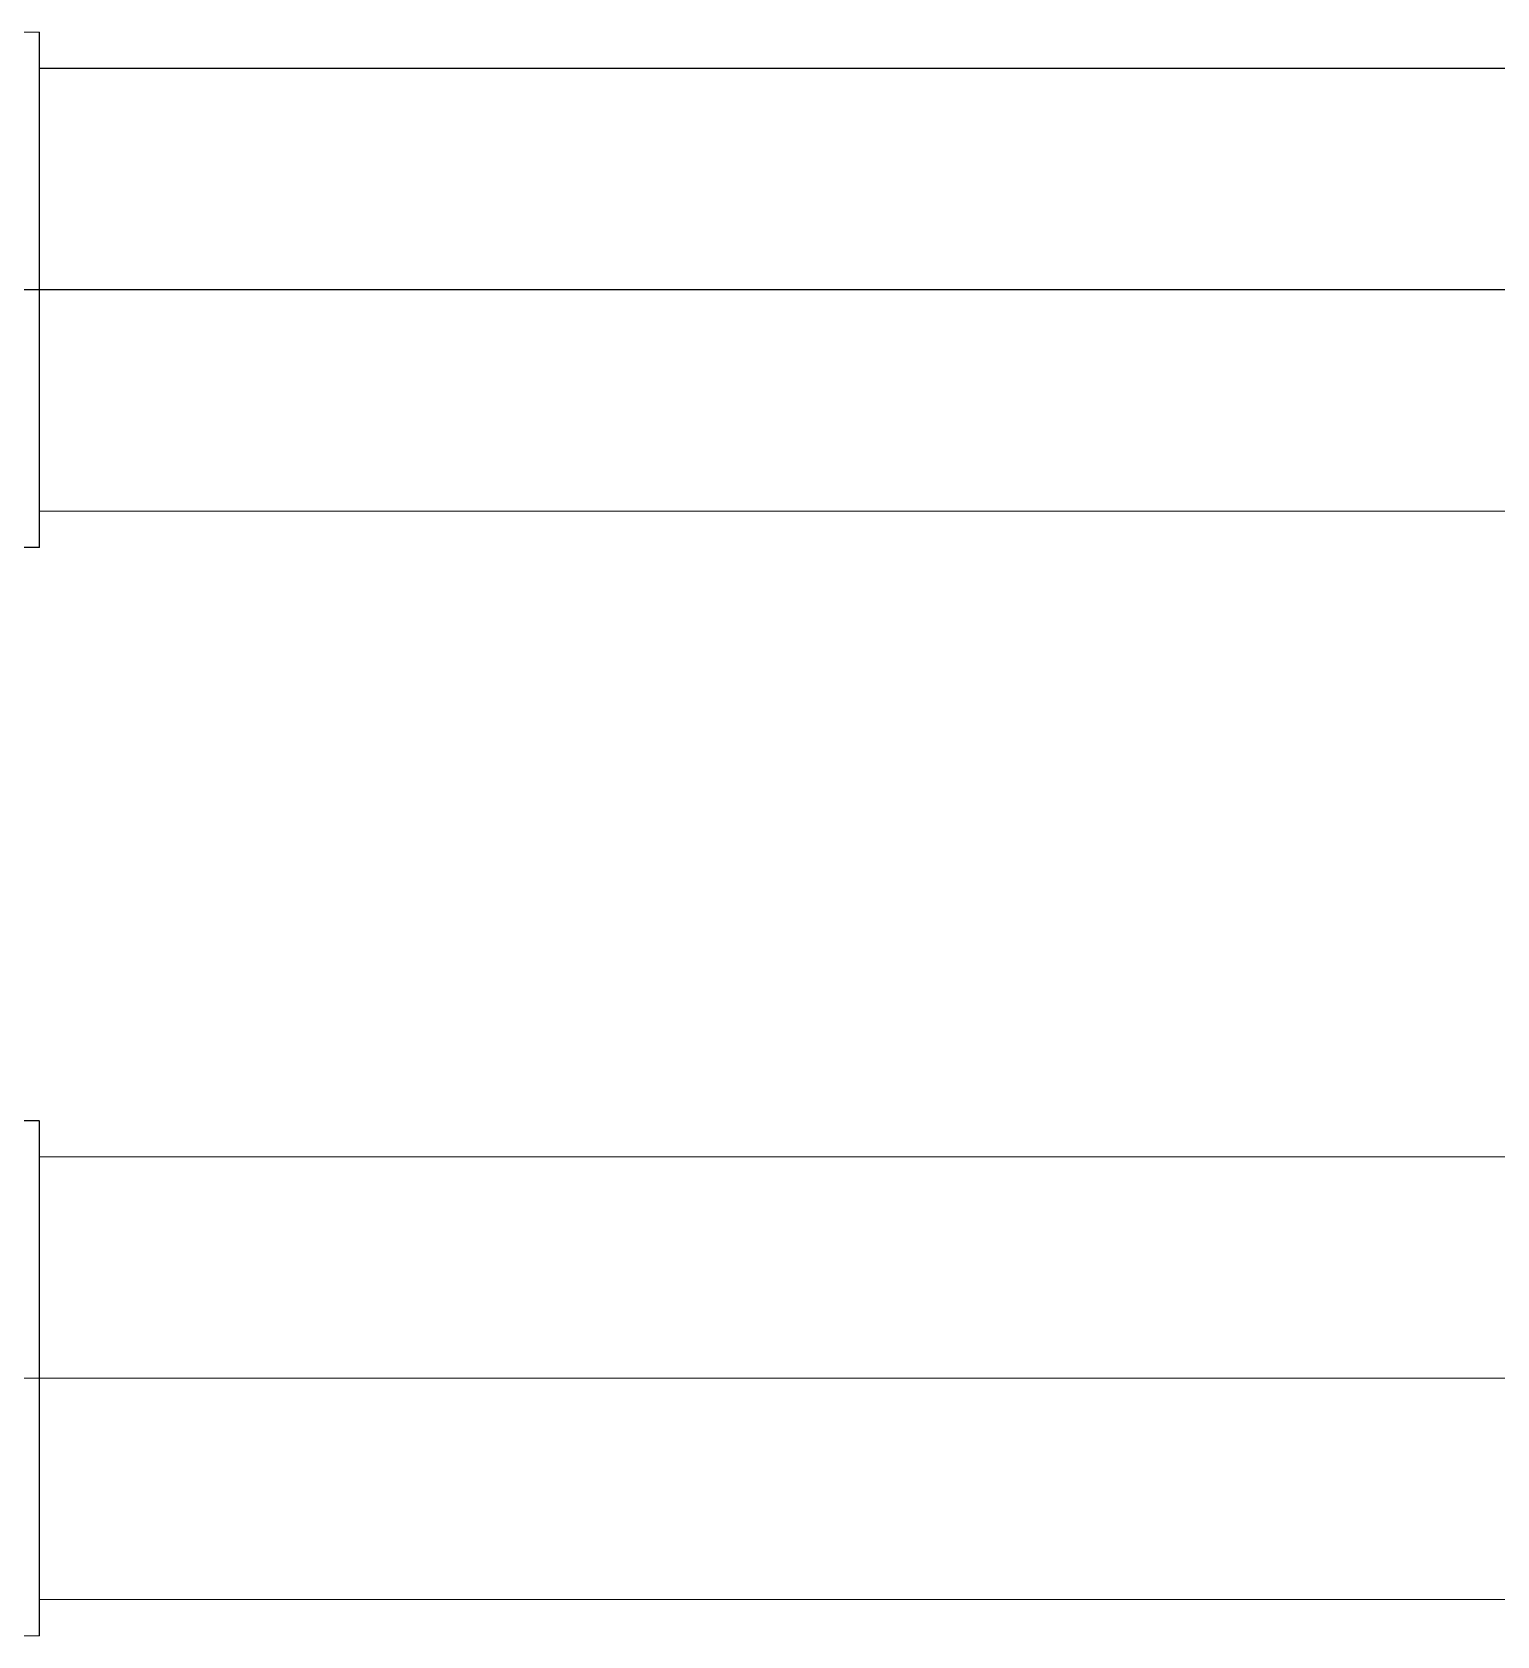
# Model space of a CAD drawing. Header units: millimetres. Extents: x 89978 to 501025, y -351975 to 835730.
# Drawn here: x 144726 to 146744, y -220431 to -218221 of the extents above; entities that cross this region are included whole.
import ezdxf

# ---------------------------------------------------------------- set-up
doc = ezdxf.new("R2010")
doc.units = ezdxf.units.MM
doc.header["$LTSCALE"] = 150
doc.layers.add('------00 Switch Gear_GIS', color=3, linetype='Continuous')

# ---------------------------------------------------------------- blocks, each defined once
blk = doc.blocks.new('X-1F-PLAN$0$GIS(2)')
at = {"layer": '------00 Switch Gear_GIS', "linetype": 'Continuous', "lineweight": 13}
for p, q in [((7658.3, 5048.6), (7603.3, 5048.6)), ((7658.3, 5048.6), (7658.3, 4338.6)), ((7658.3, 4998.6), (10598.3, 4998.6)), ((15128.3, 4693.6), (0, 4693.6)), ((7658.3, 4388.6), (10598.3, 4388.6)), ((7658.3, 4338.6), (7603.3, 4338.6)), ((7658.3, 3548.6), (7603.3, 3548.6)), ((7658.3, 3548.6), (7658.3, 2838.6)), ((7658.3, 3498.6), (10598.3, 3498.6)), ((2297.3, 3193.6), (12672.5, 3193.6)), ((7658.3, 2888.6), (10598.3, 2888.6)), ((7658.3, 2838.6), (7603.3, 2838.6))]:
    blk.add_line(p, q, dxfattribs=at)

msp = doc.modelspace()

# ---------------------------------------------------------------- linework, layer by layer
at = {"layer": '------00 Switch Gear_GIS', "linetype": 'Continuous', "lineweight": 13}
for p, q in [((144735.6, -218221.1), (144680.6, -218221.1)), ((144735.6, -218221.1), (144735.6, -218931.1)), ((144735.6, -218271.1), (147675.6, -218271.1)), ((152205.6, -218576.1), (137077.2, -218576.1)), ((144735.6, -218881.1), (147675.6, -218881.1)), ((144735.6, -218931.1), (144680.6, -218931.1)), ((144735.6, -219721.1), (144680.6, -219721.1)), ((144735.6, -219721.1), (144735.6, -220431.1)), ((144735.6, -219771.1), (147675.6, -219771.1)), ((139374.5, -220076.1), (149749.8, -220076.1)), ((144735.6, -220381.1), (147675.6, -220381.1)), ((144735.6, -220431.1), (144680.6, -220431.1))]:
    msp.add_line(p, q, dxfattribs=at)

# ---------------------------------------------------------------- block references
at = {"layer": '------00 Switch Gear_GIS', "color": 3}
msp.add_blockref('X-1F-PLAN$0$GIS(2)', (137077.2, -223269.6), dxfattribs=at)

doc.saveas('drawing.dxf')
